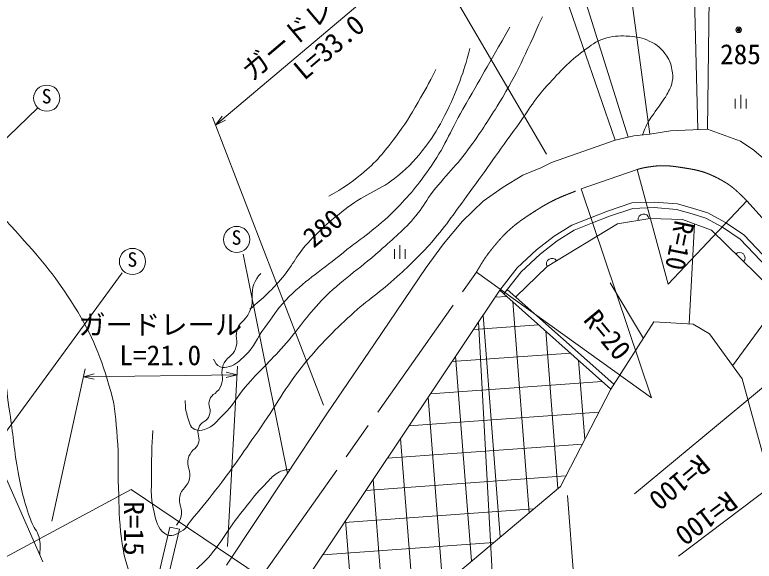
# Model space of a CAD drawing. Units: millimetres, scale not verified. Extents: x 40000 to 680000, y 20000 to 380000.
# Drawn here: x 416414 to 484124, y 268886 to 318963 of the extents above; entities that cross this region are included whole.
import ezdxf
from ezdxf.enums import TextEntityAlignment as Align

# ---------------------------------------------------------------- set-up
doc = ezdxf.new("R2010")
doc.units = ezdxf.units.MM
doc.header["$LTSCALE"] = 1000
doc.header["$PDMODE"] = 32
doc.header["$PDSIZE"] = 500
doc.linetypes.add('CHAIN', pattern=[18.5, 12, -1.5, 3.5, -1.5])
doc.layers.add('M-BMK', color=2, linetype='CHAIN', lineweight=13)
doc.layers.add('M-STR-HTXT', color=7, linetype='Continuous', lineweight=13)
doc.styles.add('ＭＳ ゴシック', font='')
doc.styles.get('ＭＳ ゴシック').set_extended_font_data('MS Gothic')

msp = doc.modelspace()

# ---------------------------------------------------------------- linework, layer by layer
at = {"layer": 'M-BMK'}
for p, q in [((468290, 303002), (473395, 304782)), ((483463, 301905), (492845, 291432)), ((438988, 267427), (458682, 295366))]:
    msp.add_line(p, q, dxfattribs=at)
for points, knots in [([(473395, 304782), (473981, 304952), (474196, 304978), (474718, 305053), (475990, 305236), (476734, 305080), (478003, 304881), (479183, 304697), (479850, 304480), (480907, 303924), (482033, 303332), (482443, 302912), (483463, 301905)], [0, 0, 0, 0, 1, 1, 1, 2, 2, 2, 3, 3, 3, 4, 4, 4, 4]), ([(458682, 295366), (459373, 296575), (459665, 296984), (460439, 297913), (461642, 299359), (462536, 300004), (464122, 301015), (465643, 301985), (466341, 302259), (468290, 303002)], [0, 0, 0, 0, 1, 1, 1, 2, 2, 2, 3, 3, 3, 3])]:
    msp.add_open_spline(points, degree=3, knots=knots, dxfattribs=at)
at = {"layer": 'M-STR-HTXT'}
for p, q in [((478965, 308436), (478335, 332488)), ((472570, 307739), (464858, 332357)), ((479847, 308475), (480117, 328583)), ((474557, 308036), (471826, 328334)), ((471401, 307465), (464998, 326054)), ((434793, 308848), (454041, 325122)), ((465113, 306177), (453779, 325571)), ((482885, 310377), (482885, 311627)), ((482385, 310377), (482385, 311252)), ((483385, 310377), (483385, 311252)), ((403876, 296315), (418519, 310447)), ((444673, 283195), (434507, 309591)), ((434793, 308848), (435396, 309685)), ((434793, 308848), (435718, 309303)), ((474557, 308036), (476455, 308324)), ((476455, 308324), (479847, 308475)), ((479847, 308475), (482864, 307395)), ((465556, 305419), (471401, 307465)), ((471401, 307465), (473103, 307864)), ((473103, 307864), (474557, 308036)), ((482864, 307395), (484100, 306547)), ((484100, 306547), (485602, 305238)), ((464576, 304935), (465556, 305419)), ((462928, 304257), (464576, 304935)), ((473395, 304782), (476249, 294282)), ((461135, 303166), (462928, 304257)), ((459294, 301882), (461135, 303166)), ((474704, 283864), (468290, 303002)), ((457404, 300040), (459294, 301882)), ((476249, 294282), (483463, 301905)), ((455659, 297981), (457404, 300040)), ((474552, 300303), (471607, 299812)), ((477550, 300194), (474552, 300303)), ((480208, 299212), (477550, 300194)), ((471607, 299812), (465174, 295886)), ((478154, 290640), (478649, 299788)), ((486496, 293070), (480208, 299212)), ((454084, 295800), (455659, 297981)), ((451174, 296597), (451174, 297472)), ((451674, 296597), (451674, 297847)), ((452174, 296597), (452174, 297472)), ((441385, 276920), (437315, 297028)), ((414429, 279146), (426244, 295324)), ((449344, 288806), (454084, 295800)), ((458682, 295366), (474704, 283864)), ((465174, 295886), (462282, 293104)), ((473977, 289311), (470935, 294386)), ((441810, 265269), (460816, 293715)), ((460816, 293715), (461208, 293405)), ((461208, 293405), (470990, 284666)), ((471271, 285103), (461511, 293790)), ((461486, 293157), (460390, 293078)), ((463507, 273325), (462012, 292687)), ((460870, 271109), (459300, 291445)), ((492845, 291432), (473152, 275053)), ((482150, 286796), (485493, 291359)), ((464394, 290559), (458420, 290128)), ((458875, 290810), (460278, 264943)), ((470990, 284666), (474944, 290814)), ((474944, 290814), (478530, 290620)), ((478530, 290620), (480032, 289723)), ((466144, 275540), (465029, 289992)), ((480032, 289723), (483013, 285604)), ((444980, 282399), (449344, 288806)), ((467301, 287961), (456449, 287179)), ((458232, 268893), (456782, 287678)), ((468605, 280041), (468045, 287297)), ((419804, 272546), (422851, 286520)), ((435895, 270237), (436822, 286757)), ((422693, 285797), (423690, 286060)), ((436779, 285981), (422693, 285797)), ((422693, 285797), (423697, 285560)), ((436779, 285981), (435776, 286218)), ((436779, 285981), (435782, 285718)), ((470208, 285364), (454479, 284230)), ((483013, 285604), (485475, 276669)), ((470990, 284666), (466392, 275749)), ((497935, 285004), (477185, 269365)), ((455595, 266685), (454265, 283910)), ((441127, 276528), (444980, 282399)), ((469891, 282534), (452508, 281280)), ((452843, 265944), (451747, 280142)), ((414429, 279146), (418994, 268831)), ((468387, 279618), (450537, 278331)), ((435798, 268514), (441127, 276528)), ((466884, 276702), (448567, 275382)), ((450092, 265203), (449230, 276374)), ((466392, 275749), (455607, 266688)), ((415167, 269056), (427058, 275466)), ((427058, 275466), (438988, 267427)), ((469914, 236811), (467023, 274895)), ((463932, 273682), (446596, 272432)), ((447341, 264462), (446712, 272606)), ((426983, 256651), (430622, 272022)), ((427904, 256663), (431492, 271816)), ((431492, 271816), (430622, 272022)), ((460277, 270611), (444626, 269483))]:
    msp.add_line(p, q, dxfattribs=at)
for points in [[(460816, 293715), (462428, 295760), (464197, 297408), (465796, 298668), (467425, 299685), (469146, 300364), (470697, 300970), (472926, 301721), (474961, 301794), (477094, 301624), (478572, 301212), (479880, 300800), (481480, 299928), (483176, 298789), (491340, 290195)], [(461208, 293405), (462797, 295420), (464522, 297028), (466084, 298258), (467651, 299237), (469329, 299898), (470868, 300500), (473017, 301224), (474950, 301293), (477006, 301129), (478430, 300733), (479684, 300338), (481220, 299500), (482851, 298404), (490962, 289866)]]:
    msp.add_lwpolyline(points, dxfattribs=at)
for centre, radius in [((482701, 317583), 150), ((482701, 317583), 120), ((482701, 317583), 90), ((482701, 317583), 60), ((482701, 317583), 30), ((482701, 317583), 20), ((419341, 311321), 1200), ((436733, 298372), 1200), ((427192, 296355), 1200)]:
    msp.add_circle(centre, radius, dxfattribs=at)
for centre, radius, start, end in [((473998, 300210), 500, 9.46232, 189.46232), ((465601, 296147), 500, 31.42712, 211.35342), ((482787, 296693), 500, 315.6701, 135.6701), ((440876, 293332), 2730, 135.26509, 184.69074), ((435435, 292885), 2730, 315.26509, 4.69074), ((438435, 289583), 1742, 127.53309, 189.6905), ((435002, 288997), 1742, 307.53309, 9.6905), ((437124, 286234), 1742, 127.53309, 189.6905), ((433690, 285648), 1742, 307.53309, 9.6905), ((435282, 283314), 1090, 119.14125, 198.29955), ((433212, 282630), 1090, 299.14125, 18.29955), ((434274, 280725), 1090, 119.14125, 198.29955), ((432203, 280040), 1090, 299.14125, 18.29955), ((433940, 277917), 1680, 135.84794, 199.15848), ((430765, 276814), 1680, 315.84794, 19.15848), ((433176, 274473), 1680, 135.84794, 199.15848), ((430002, 273370), 1680, 315.84794, 19.15848)]:
    msp.add_arc(centre, radius, start, end, dxfattribs=at)
for points, knots in [([(365904, 329958), (367061, 327540), (367488, 326594), (369012, 324805), (370421, 323152), (371420, 322395), (373183, 321125), (375388, 319537), (376806, 318911), (379234, 317691), (382278, 316162), (384163, 315697), (387249, 314256), (390524, 312727), (392291, 311730), (395509, 310085), (398231, 308693), (400048, 308365), (402460, 306487), (404725, 304723), (405665, 303339), (407449, 301089), (409199, 298882), (410054, 297542), (411538, 295147), (412883, 292975), (413794, 291811), (414700, 289422), (415674, 286852), (415520, 285212), (415954, 282498), (416273, 280502), (416308, 279362), (416663, 277373), (417003, 275459), (417234, 274378), (417907, 272555), (418129, 271954), (418479, 271706), (418634, 271085), (418785, 270482), (418761, 270180), (418700, 269495)], [0, 0, 0, 0, 1, 1, 1, 2, 2, 2, 3, 3, 3, 4, 4, 4, 5, 5, 5, 6, 6, 6, 7, 7, 7, 8, 8, 8, 9, 9, 9, 10, 10, 10, 11, 11, 11, 12, 12, 12, 13, 13, 13, 14, 14, 14, 14]), ([(368065, 330016), (369506, 327742), (370075, 326960), (371664, 325255), (373739, 323027), (375232, 322082), (377806, 320457), (380900, 318504), (382971, 318025), (386311, 316531), (390220, 314784), (392402, 313786), (396370, 312179), (399806, 310788), (401983, 310590), (405257, 308853), (407505, 307660), (408564, 306640), (410518, 305009), (413213, 302762), (414556, 301298), (416897, 298685), (419015, 296322), (420181, 294945), (421859, 292252), (423615, 289433), (424290, 287628), (425205, 284435), (425661, 282843), (425651, 281886), (425804, 280237), (425973, 278434), (425838, 277412), (425914, 275603), (425990, 273791), (425941, 272765), (426186, 270968), (426376, 269576), (426546, 268787), (427058, 267479), (427316, 266822), (427296, 266206), (427931, 265898), (428725, 265513), (429334, 265930), (430166, 266225), (431692, 266766), (432375, 267506), (433546, 268624), (435195, 270197), (435654, 271489), (437090, 273258), (438023, 274408), (438494, 275103), (439544, 276148), (439896, 276499), (440063, 276752), (440501, 276988), (440915, 277212), (441143, 277252), (441656, 277333)], [0, 0, 0, 0, 1, 1, 1, 2, 2, 2, 3, 3, 3, 4, 4, 4, 5, 5, 5, 6, 6, 6, 7, 7, 7, 8, 8, 8, 9, 9, 9, 10, 10, 10, 11, 11, 11, 12, 12, 12, 13, 13, 13, 14, 14, 14, 15, 15, 15, 16, 16, 16, 17, 17, 17, 18, 18, 18, 19, 19, 19, 20, 20, 20, 20]), ([(432019, 283614), (432034, 282999), (432042, 282745), (432213, 282225), (432388, 281691), (432397, 281198), (432908, 280965), (433224, 280821), (433468, 280835), (433796, 280949), (434611, 281232), (434892, 281736), (435525, 282322), (436444, 283174), (436689, 283896), (437512, 284842), (438838, 286367), (439703, 287110), (441049, 288616), (442461, 290194), (443042, 291263), (444515, 292784), (446419, 294751), (447809, 295507), (449839, 297345), (451172, 298551), (451993, 299166), (453147, 300544), (453736, 301247), (453944, 301734), (454492, 302470), (455835, 304274), (456855, 305077), (458154, 306913), (459228, 308432), (459802, 309305), (460771, 310893), (462563, 313833), (463004, 315000), (464723, 318772)], [0, 0, 0, 0, 1, 1, 1, 2, 2, 2, 3, 3, 3, 4, 4, 4, 5, 5, 5, 6, 6, 6, 7, 7, 7, 8, 8, 8, 9, 9, 9, 10, 10, 10, 11, 11, 11, 12, 12, 12, 13, 13, 13, 13]), ([(434610, 287404), (434775, 287087), (434888, 286845), (435224, 286714), (435521, 286598), (435734, 286638), (436042, 286725), (436711, 286915), (436997, 287264), (437507, 287737), (438401, 288567), (438568, 289318), (439297, 290297), (440035, 291287), (440368, 291913), (441223, 292804), (442962, 294616), (444228, 295316), (446167, 296912), (448008, 298428), (449206, 299091), (450905, 300764), (452380, 302217), (453147, 303107), (454340, 304799), (455763, 306817), (456229, 308157), (457448, 310305), (459119, 313251), (459652, 314172), (461755, 317829)], [0, 0, 0, 0, 1, 1, 1, 2, 2, 2, 3, 3, 3, 4, 4, 4, 5, 5, 5, 6, 6, 6, 7, 7, 7, 8, 8, 8, 9, 9, 9, 10, 10, 10, 10]), ([(429055, 280852), (428957, 279172), (428934, 278693), (428946, 277308), (428959, 275773), (428782, 274870), (429164, 273383), (429377, 272553), (429462, 271938), (430145, 271420), (430681, 271014), (431280, 271369), (431836, 271747), (432170, 271975), (432238, 272234), (432494, 272547), (433401, 273660), (433923, 274272), (434804, 275406), (436383, 277439), (437176, 278647), (438661, 280749), (440380, 283184), (441106, 284724), (442986, 287037), (444490, 288888), (445457, 289829), (447211, 291444), (448791, 292898), (449846, 293518), (451427, 294970), (452714, 296151), (453439, 296818), (454590, 298132), (456046, 299795), (456702, 300857), (458015, 302635), (459750, 304983), (460652, 306349), (462377, 308704), (463540, 310292), (464037, 311314), (465394, 312739), (466620, 314027), (467284, 314804), (468738, 315828), (469423, 316312), (469812, 316651), (470628, 316846), (471417, 317035), (471891, 317055), (472699, 316992), (473427, 316934), (473855, 316863), (474517, 316555), (475266, 316208), (475645, 315852), (476116, 315174), (476411, 314750), (476492, 314446), (476589, 313938), (476668, 313520), (476707, 313266), (476625, 312848), (476527, 312349), (476359, 312096), (476116, 311649), (475764, 311002), (475465, 310702), (475062, 310086), (474713, 309552), (474451, 309287), (474190, 308704), (474062, 308419), (474012, 308309), (473901, 307958)], [0, 0, 0, 0, 1, 1, 1, 2, 2, 2, 3, 3, 3, 4, 4, 4, 5, 5, 5, 6, 6, 6, 7, 7, 7, 8, 8, 8, 9, 9, 9, 10, 10, 10, 11, 11, 11, 12, 12, 12, 13, 13, 13, 14, 14, 14, 15, 15, 15, 16, 16, 16, 17, 17, 17, 18, 18, 18, 19, 19, 19, 20, 20, 20, 21, 21, 21, 22, 22, 22, 23, 23, 23, 24, 24, 24, 25, 25, 25, 25]), ([(437923, 291970), (439290, 293144), (439722, 293527), (440734, 294660), (441831, 295889), (442130, 296836), (443248, 298046), (444547, 299454), (445376, 300158), (446901, 301318), (448584, 302598), (449853, 302852), (451487, 304194), (452617, 305121), (453150, 305768), (454050, 306920), (454850, 307944), (455196, 308600), (455794, 309755), (456404, 310932), (456700, 311618), (457157, 312862), (457581, 314013), (457700, 314435), (458084, 315861)], [0, 0, 0, 0, 1, 1, 1, 2, 2, 2, 3, 3, 3, 4, 4, 4, 5, 5, 5, 6, 6, 6, 7, 7, 7, 8, 8, 8, 8]), ([(445163, 302340), (446590, 303152), (447070, 303462), (448162, 304357), (449548, 305495), (450177, 306315), (451269, 307737), (452179, 308923), (452583, 309666), (453341, 310954), (454018, 312104), (454231, 312506), (454977, 313953)], [0, 0, 0, 0, 1, 1, 1, 2, 2, 2, 3, 3, 3, 4, 4, 4, 4])]:
    msp.add_open_spline(points, degree=3, knots=knots, dxfattribs=at)
msp.add_point((482701, 317583), dxfattribs=at)

# ---------------------------------------------------------------- texts
at = {"layer": 'M-STR-HTXT', "style": 'ＭＳ ゴシック'}
for s, p in [('ガードレール', (444224, 317214)), ('L=33.0', (446130, 314878))]:
    msp.add_text(s, height=1833, rotation=40.214, dxfattribs=at).set_placement(p, align=Align.BOTTOM_CENTER)
msp.add_text('285.4', height=1833, dxfattribs=at).set_placement((484114, 315350), align=Align.MIDDLE_CENTER)
for p in [(418877, 312158), (436269, 299209), (426728, 297192)]:
    msp.add_text('S', height=1320, dxfattribs=at).set_placement(p, align=Align.TOP_LEFT)
msp.add_text('280', height=1833, rotation=40.156, dxfattribs=at).set_placement((444617, 299422), align=Align.MIDDLE_CENTER)
at = {"layer": 'M-STR-HTXT', "style": 'ＭＳ ゴシック', "width": 0.9}
msp.add_text('R=10', height=1833, rotation=258.489, dxfattribs=at).set_placement((476321, 300317), align=Align.BOTTOM_LEFT)
at = {"layer": 'M-STR-HTXT', "style": 'ＭＳ ゴシック'}
for s, rotation, p in [('R=20', 309.753, (467967, 290617)), ('R=100', 219.75, (478740, 279214)), ('R=100', 217.005, (481347, 275846)), ('R=15', 270, (425859, 274378))]:
    msp.add_text(s, height=1833, rotation=rotation, dxfattribs=at).set_placement(p, align=Align.BOTTOM_LEFT)
for s, p in [('ガードレール', (429736, 289100)), ('L=21.0', (429736, 286297))]:
    msp.add_text(s, height=1833, dxfattribs=at).set_placement(p, align=Align.BOTTOM_CENTER)

doc.saveas('drawing.dxf')
